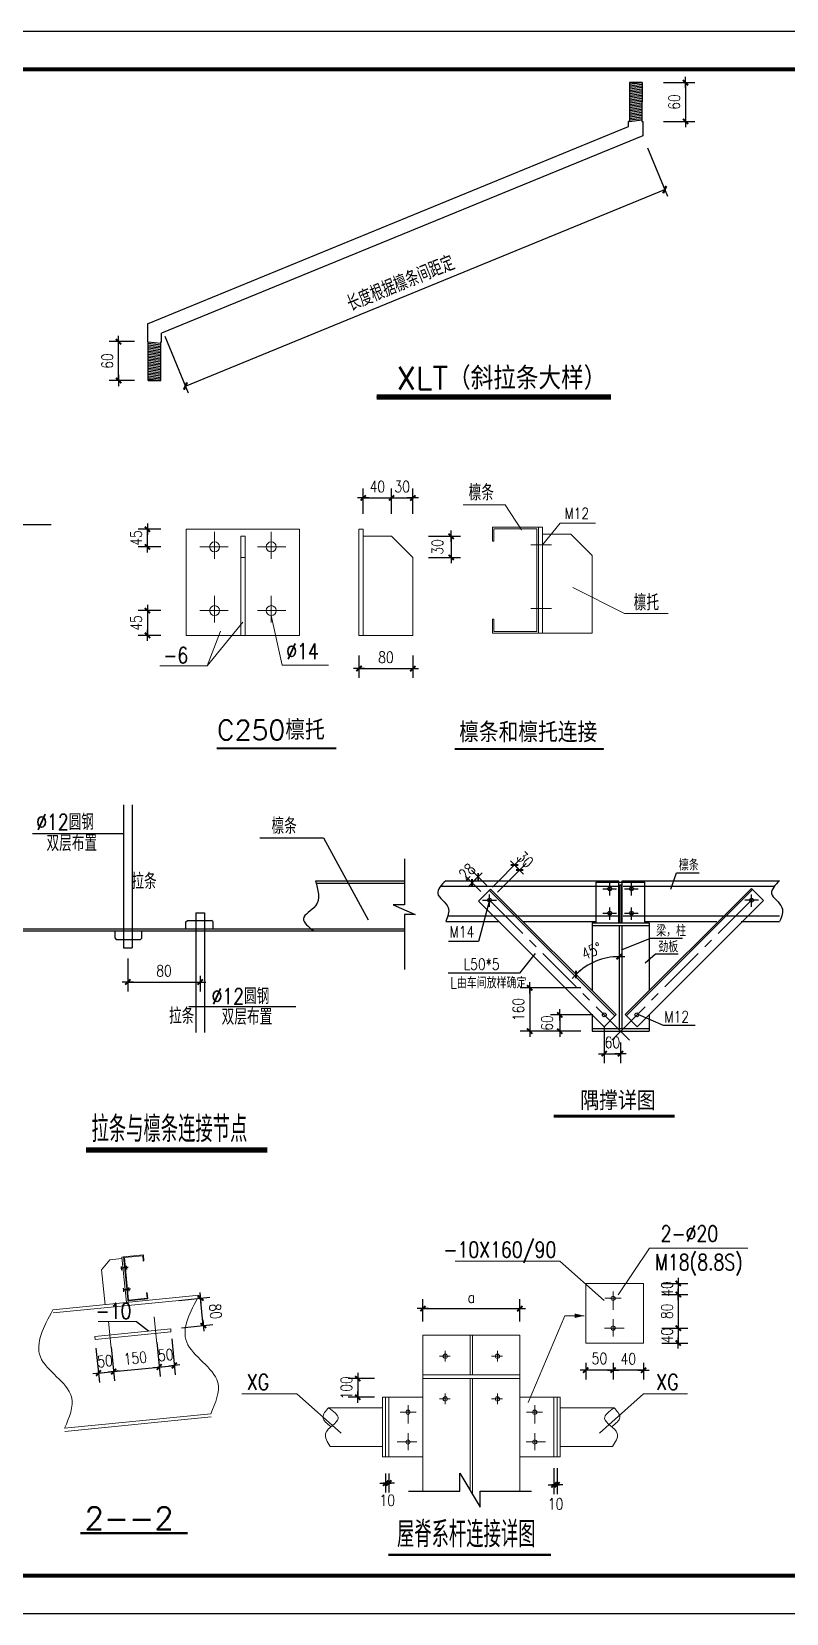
# Model space of a CAD drawing. Extents: x 32177600 to 32582346, y -189249 to 154687.
# Drawn here: x 32531011 to 32551044, y -30425 to 11575 of the extents above; entities that cross this region are included whole.
import ezdxf

# ---------------------------------------------------------------- set-up
doc = ezdxf.new("R2010")
doc.units = 0
doc.header["$LTSCALE"] = 1000
doc.header["$MEASUREMENT"] = 0
doc.linetypes.add('ACAD_ISO02W100', pattern=[15, 12, -3])
doc.linetypes.add('CENTER', pattern=[2, 1.25, -0.25, 0.25, -0.25])
doc.layers.get('0').update_dxf_attribs({"linetype": 'CONTINUOUS'})
doc.layers.get('DEFPOINTS').update_dxf_attribs({"linetype": 'CONTINUOUS'})
for name, color, linetype in [('DIANH', 6, 'CENTER'), ('GREEN', 3, 'CONTINUOUS'), ('PUB_DIM', 3, 'CONTINUOUS'), ('PUB_TITLE', 4, 'CONTINUOUS'), ('RED', 1, 'CONTINUOUS'), ('TEXT', 7, 'CONTINUOUS'), ('XUX', 3, 'ACAD_ISO02W100'), ('YELLOW', 2, 'CONTINUOUS'), ('标注', 4, 'CONTINUOUS'), ('门窗', 4, 'CONTINUOUS')]:
    doc.layers.add(name, color=color, linetype=linetype)
doc.styles.add('DIM_FONT', font='SIMPLEX.shx', dxfattribs={"width": 0.8})
doc.styles.add('TSSD_NORM', font='txt.shx', dxfattribs={"width": 0.7, "bigfont": 'tssdchn.shx'})
doc.styles.add('中西', font='romans.shx', dxfattribs={"width": 0.8, "height": 350, "bigfont": 'hztxt.shx'})
doc.dimstyles.new('DIMN', dxfattribs={"dimtxt": 300, "dimasz": 1, "dimexe": 250, "dimexo": 300, "dimgap": 150, "dimtad": 1, "dimdec": 0, "dimzin": 0, "dimdsep": 46, "dimtxsty": 'DIM_FONT', "dimblk": '_DIMX', "dimcen": 0.09, "dimclrt": 7, "dimadec": 0, "dimazin": 0, "dimtfac": 1, "dimtdec": 0, "dimtix": 1, "dimtmove": 2, "dimatfit": 3, "dimldrblk": '_DIMX', "dimfxl": 0, "dimtolj": 1, "dimtzin": 0, "dimarcsym": 0})

# ---------------------------------------------------------------- blocks, each defined once
blk = doc.blocks.new('_DIMX')
blk.add_line((-150, 0), (150, 0))
at = {"const_width": 50}
blk.add_lwpolyline([(-70, -70), (70, 70)], dxfattribs=at)
blk = doc.blocks.new('*D94')
at = {"layer": 'DEFPOINTS', "color": 0}
for p in [(32546446, -23468), (32547253, -23468), (32546446, -23967)]:
    blk.add_point(p, dxfattribs=at)
at = {"layer": 'PUB_DIM', "color": 0, "lineweight": -2}
for p, q in [((32546446, -23768), (32546446, -24217)), ((32547253, -23768), (32547253, -24217)), ((32547252, -23967), (32546447, -23967))]:
    blk.add_line(p, q, dxfattribs=at)
at = {"layer": 'PUB_DIM', "color": 0, "lineweight": -2, "rotation": 180}
blk.add_blockref('_DIMX', (32546446, -23967), dxfattribs=at)
at = {"layer": 'PUB_DIM', "color": 0, "lineweight": -2}
blk.add_blockref('_DIMX', (32547253, -23967), dxfattribs=at)
at = {"layer": 'PUB_DIM', "color": 7, "insert": (32546850, -23667), "char_height": 300, "attachment_point": 5, "style": 'DIM_FONT'}
blk.add_mtext('\\A1;40', dxfattribs=at)
blk = doc.blocks.new('*D95')
at = {"layer": 'DEFPOINTS', "color": 0}
for p in [(32545719, -23468), (32546446, -23468), (32545719, -23967)]:
    blk.add_point(p, dxfattribs=at)
at = {"layer": 'PUB_DIM', "color": 0, "lineweight": -2}
for p, q in [((32545719, -23768), (32545719, -24217)), ((32546446, -23768), (32546446, -24217)), ((32546445, -23967), (32545720, -23967))]:
    blk.add_line(p, q, dxfattribs=at)
at = {"layer": 'PUB_DIM', "color": 0, "lineweight": -2, "rotation": 180}
blk.add_blockref('_DIMX', (32545719, -23967), dxfattribs=at)
at = {"layer": 'PUB_DIM', "color": 0, "lineweight": -2}
blk.add_blockref('_DIMX', (32546446, -23967), dxfattribs=at)
at = {"layer": 'PUB_DIM', "color": 7, "insert": (32546083, -23656), "char_height": 300, "attachment_point": 5, "style": 'DIM_FONT'}
blk.add_mtext('\\A1;50', dxfattribs=at)
blk = doc.blocks.new('*D97')
at = {"layer": 'DEFPOINTS', "color": 0}
for p in [(32533091, -23047), (32534300, -22926), (32534396, -23883)]:
    blk.add_point(p, dxfattribs=at)
at = {"layer": 'PUB_DIM', "color": 0, "lineweight": -2}
for p, q in [((32533121, -23346), (32533212, -24252)), ((32534330, -23225), (32534421, -24132)), ((32533188, -24003), (32534395, -23883))]:
    blk.add_line(p, q, dxfattribs=at)
for p, rotation in [((32533187, -24004), 185.6999998921754), ((32534396, -23883), 5.699999892175432)]:
    blk.add_blockref('_DIMX', p, dxfattribs=dict(at, rotation=rotation))
at = {"layer": 'PUB_DIM', "color": 7, "insert": (32533762, -23645), "char_height": 300, "attachment_point": 5, "rotation": 5.7, "style": 'DIM_FONT'}
blk.add_mtext('\\A1;150', dxfattribs=at)
blk = doc.blocks.new('*D98')
at = {"layer": 'DEFPOINTS', "color": 0}
for p in [(32532688, -23087), (32533091, -23047), (32533187, -24004)]:
    blk.add_point(p, dxfattribs=at)
at = {"layer": 'PUB_DIM', "color": 0, "lineweight": -2}
for p, q in [((32532718, -23386), (32532809, -24293)), ((32533121, -23346), (32533212, -24252)), ((32532783, -24044), (32532782, -24044)), ((32532784, -24044), (32533187, -24004)), ((32533188, -24003), (32533189, -24003))]:
    blk.add_line(p, q, dxfattribs=at)
for p, rotation in [((32532784, -24044), 5.699999999944056), ((32533187, -24004), 185.6999999999441)]:
    blk.add_blockref('_DIMX', p, dxfattribs=dict(at, rotation=rotation))
at = {"layer": 'PUB_DIM', "color": 7, "insert": (32532956, -23725), "char_height": 300, "attachment_point": 5, "rotation": 5.7, "style": 'DIM_FONT'}
blk.add_mtext('\\A1;50', dxfattribs=at)
blk = doc.blocks.new('*D99')
at = {"layer": 'DEFPOINTS', "color": 0}
for p in [(32534698, -22832), (32534373, -23651), (32534799, -23843)]:
    blk.add_point(p, dxfattribs=at)
at = {"layer": 'PUB_DIM', "color": 0, "lineweight": -2}
for p, q in [((32534728, -23131), (32534824, -24091)), ((32534395, -23883), (32534394, -23883)), ((32534396, -23883), (32534799, -23843)), ((32534800, -23843), (32534801, -23842)), ((32534402, -23950), (32534421, -24132))]:
    blk.add_line(p, q, dxfattribs=at)
for p, rotation in [((32534396, -23883), 5.699999892175462), ((32534799, -23843), 185.6999998921754)]:
    blk.add_blockref('_DIMX', p, dxfattribs=dict(at, rotation=rotation))
at = {"layer": 'PUB_DIM', "color": 7, "insert": (32534567, -23564), "char_height": 300, "attachment_point": 5, "rotation": 5.7, "style": 'DIM_FONT'}
blk.add_mtext('\\A1;50', dxfattribs=at)
blk = doc.blocks.new('*D100')
at = {"layer": 'DEFPOINTS', "color": 0}
for p in [(32534616, -22145), (32535496, -22057), (32534689, -22870)]:
    blk.add_point(p, dxfattribs=at)
at = {"layer": 'PUB_DIM', "color": 0, "lineweight": -2}
for p, q in [((32534915, -22115), (32535744, -22032)), ((32535568, -22782), (32535496, -22058)), ((32534987, -22841), (32535817, -22758))]:
    blk.add_line(p, q, dxfattribs=at)
for p, rotation in [((32535496, -22057), 95.69999999982853), ((32535568, -22783), 275.6999999998285)]:
    blk.add_blockref('_DIMX', p, dxfattribs=dict(at, rotation=rotation))
at = {"layer": 'PUB_DIM', "color": 7, "insert": (32535892, -22406), "char_height": 300, "attachment_point": 5, "rotation": 275.7, "style": 'DIM_FONT'}
blk.add_mtext('\\A1;80', dxfattribs=at)
blk = doc.blocks.new('*D101')
at = {"layer": 'DEFPOINTS', "color": 0}
for p in [(32540407, -26412), (32540493, -26412), (32540493, -26966)]:
    blk.add_point(p, dxfattribs=at)
at = {"layer": 'PUB_DIM', "color": 0, "lineweight": -2}
for p, q in [((32540407, -26712), (32540407, -27216)), ((32540493, -26712), (32540493, -27216)), ((32540406, -26966), (32540405, -26966)), ((32540407, -26966), (32540493, -26966)), ((32540494, -26966), (32540495, -26966))]:
    blk.add_line(p, q, dxfattribs=at)
blk.add_blockref('_DIMX', (32540407, -26966), dxfattribs=at)
at = {"layer": 'PUB_DIM', "color": 0, "lineweight": -2, "rotation": 180}
blk.add_blockref('_DIMX', (32540493, -26966), dxfattribs=at)
at = {"layer": 'PUB_DIM', "color": 7, "insert": (32540450, -27423), "char_height": 300, "attachment_point": 5, "style": 'DIM_FONT'}
blk.add_mtext('\\A1;10', dxfattribs=at)
blk = doc.blocks.new('*D76')
at = {"layer": 'DEFPOINTS', "color": 0}
for p in [(32540409, -24192), (32539666, -24687), (32540409, -24687)]:
    blk.add_point(p, dxfattribs=at)
at = {"layer": 'PUB_DIM', "color": 0, "lineweight": -2}
for p, q in [((32540109, -24192), (32539416, -24192)), ((32539666, -24191), (32539666, -24190)), ((32539666, -24192), (32539666, -24687)), ((32540109, -24687), (32539416, -24687)), ((32539666, -24688), (32539666, -24689))]:
    blk.add_line(p, q, dxfattribs=at)
for p, rotation in [((32539666, -24192), 270), ((32539666, -24687), 90)]:
    blk.add_blockref('_DIMX', p, dxfattribs=dict(at, rotation=rotation))
at = {"layer": 'PUB_DIM', "color": 7, "insert": (32539366, -24439), "char_height": 300, "attachment_point": 5, "rotation": 90, "style": 'DIM_FONT'}
blk.add_mtext('\\A1;100', dxfattribs=at)
blk = doc.blocks.new('*D77')
at = {"layer": 'DEFPOINTS', "color": 0}
for p in [(32544874, -26270), (32544959, -26270), (32544874, -27012)]:
    blk.add_point(p, dxfattribs=at)
at = {"layer": 'PUB_DIM', "color": 0, "lineweight": -2}
for p, q in [((32544874, -26570), (32544874, -27262)), ((32544959, -26570), (32544959, -27262)), ((32544873, -27012), (32544872, -27012)), ((32544959, -27012), (32544874, -27012)), ((32544960, -27012), (32544961, -27012))]:
    blk.add_line(p, q, dxfattribs=at)
blk.add_blockref('_DIMX', (32544874, -27012), dxfattribs=at)
at = {"layer": 'PUB_DIM', "color": 0, "lineweight": -2, "rotation": 180}
blk.add_blockref('_DIMX', (32544959, -27012), dxfattribs=at)
at = {"layer": 'PUB_DIM', "color": 7, "insert": (32544917, -27520), "char_height": 300, "attachment_point": 5, "style": 'DIM_FONT'}
blk.add_mtext('\\A1;10', dxfattribs=at)
blk = doc.blocks.new('*D78')
at = {"layer": 'DEFPOINTS', "color": 0}
for p in [(32547434, -21663), (32547434, -21960), (32548176, -21960)]:
    blk.add_point(p, dxfattribs=at)
at = {"layer": 'PUB_DIM', "color": 0, "lineweight": -2}
for p, q in [((32547734, -21663), (32548426, -21663)), ((32548176, -21662), (32548176, -21661)), ((32548176, -21663), (32548176, -21960)), ((32547734, -21960), (32548426, -21960)), ((32548176, -21961), (32548176, -21962))]:
    blk.add_line(p, q, dxfattribs=at)
for p, rotation in [((32548176, -21663), 270), ((32548176, -21960), 90)]:
    blk.add_blockref('_DIMX', p, dxfattribs=dict(at, rotation=rotation))
at = {"layer": 'PUB_DIM', "color": 7, "insert": (32547876, -21811), "char_height": 300, "attachment_point": 5, "rotation": 90, "style": 'DIM_FONT'}
blk.add_mtext('\\A1;40', dxfattribs=at)
blk = doc.blocks.new('*D79')
at = {"layer": 'DEFPOINTS', "color": 0}
for p in [(32547434, -22850), (32547434, -23246), (32548176, -23246)]:
    blk.add_point(p, dxfattribs=at)
at = {"layer": 'PUB_DIM', "color": 0, "lineweight": -2}
for p, q in [((32547734, -22850), (32548426, -22850)), ((32548176, -22849), (32548176, -22848)), ((32548176, -22850), (32548176, -23246)), ((32547734, -23246), (32548426, -23246)), ((32548176, -23247), (32548176, -23248))]:
    blk.add_line(p, q, dxfattribs=at)
for p, rotation in [((32548176, -22850), 270), ((32548176, -23246), 90)]:
    blk.add_blockref('_DIMX', p, dxfattribs=dict(at, rotation=rotation))
at = {"layer": 'PUB_DIM', "color": 7, "insert": (32547876, -23048), "char_height": 300, "attachment_point": 5, "rotation": 90, "style": 'DIM_FONT'}
blk.add_mtext('\\A1;40', dxfattribs=at)
blk = doc.blocks.new('*D80')
at = {"layer": 'DEFPOINTS', "color": 0}
for p in [(32547434, -21960), (32547434, -22850), (32548176, -22850)]:
    blk.add_point(p, dxfattribs=at)
at = {"layer": 'PUB_DIM', "color": 0, "lineweight": -2}
for p, q in [((32547734, -21960), (32548426, -21960)), ((32548176, -21961), (32548176, -22849)), ((32547734, -22850), (32548426, -22850))]:
    blk.add_line(p, q, dxfattribs=at)
for p, rotation in [((32548176, -21960), 90), ((32548176, -22850), 270)]:
    blk.add_blockref('_DIMX', p, dxfattribs=dict(at, rotation=rotation))
at = {"layer": 'PUB_DIM', "color": 7, "insert": (32547876, -22405), "char_height": 300, "attachment_point": 5, "rotation": 90, "style": 'DIM_FONT'}
blk.add_mtext('\\A1;80', dxfattribs=at)
blk = doc.blocks.new('*D68')
at = {"layer": 'DEFPOINTS', "color": 0}
for p in [(32547485, 10223), (32547485, 9189), (32548368, 9189)]:
    blk.add_point(p, dxfattribs=at)
at = {"layer": 'PUB_DIM', "color": 0, "lineweight": -2}
for p, q in [((32547785, 10223), (32548618, 10223)), ((32548368, 10222), (32548368, 9190)), ((32547785, 9189), (32548618, 9189))]:
    blk.add_line(p, q, dxfattribs=at)
for p, rotation in [((32548368, 10223), 90), ((32548368, 9189), 270)]:
    blk.add_blockref('_DIMX', p, dxfattribs=dict(at, rotation=rotation))
at = {"layer": 'PUB_DIM', "color": 7, "insert": (32548068, 9706), "char_height": 300, "attachment_point": 5, "rotation": 90, "style": 'DIM_FONT'}
blk.add_mtext('\\A1;60', dxfattribs=at)
blk = doc.blocks.new('*D69')
at = {"layer": 'DEFPOINTS', "color": 0}
for p in [(32534085, -1636), (32534736, -1636), (32534736, -2106)]:
    blk.add_point(p, dxfattribs=at)
at = {"layer": 'PUB_DIM', "color": 0, "lineweight": -2}
for p, q in [((32534436, -1636), (32533835, -1636)), ((32534085, -1635), (32534085, -1634)), ((32534085, -2106), (32534085, -1636)), ((32534436, -2106), (32533835, -2106)), ((32534085, -2107), (32534085, -2108))]:
    blk.add_line(p, q, dxfattribs=at)
for p, rotation in [((32534085, -1636), 270), ((32534085, -2106), 90)]:
    blk.add_blockref('_DIMX', p, dxfattribs=dict(at, rotation=rotation))
at = {"layer": 'PUB_DIM', "color": 7, "insert": (32533785, -1871), "char_height": 300, "attachment_point": 5, "rotation": 90, "style": 'DIM_FONT'}
blk.add_mtext('\\A1;45', dxfattribs=at)
blk = doc.blocks.new('_ArchTick')
at = {"color": 0, "linetype": 'ByBlock', "const_width": 0.4}
blk.add_lwpolyline([(-0.5, -0.5), (0.5, 0.5)], dxfattribs=at)
blk = doc.blocks.new('*D70')
at = {"layer": 'DEFPOINTS', "color": 0}
for p in [(32533319, 3344), (32534042, 3344), (32534042, 2310)]:
    blk.add_point(p, dxfattribs=at)
at = {"layer": 'PUB_DIM', "color": 0, "lineweight": -2}
for p, q in [((32533742, 3344), (32533069, 3344)), ((32533319, 2311), (32533319, 3343)), ((32533742, 2310), (32533069, 2310))]:
    blk.add_line(p, q, dxfattribs=at)
for p, rotation in [((32533319, 3344), 90), ((32533319, 2310), 270)]:
    blk.add_blockref('_DIMX', p, dxfattribs=dict(at, rotation=rotation))
at = {"layer": 'PUB_DIM', "color": 7, "insert": (32533019, 2827), "char_height": 300, "attachment_point": 5, "rotation": 90, "style": 'DIM_FONT'}
blk.add_mtext('\\A1;60', dxfattribs=at)
blk = doc.blocks.new('*D71')
at = {"layer": 'DEFPOINTS', "color": 0}
for p in [(32534736, -3797), (32534085, -4455), (32534736, -4455)]:
    blk.add_point(p, dxfattribs=at)
at = {"layer": 'PUB_DIM', "color": 0, "lineweight": -2}
for p, q in [((32534436, -3797), (32533835, -3797)), ((32534085, -3796), (32534085, -3795)), ((32534085, -3797), (32534085, -4455)), ((32534436, -4455), (32533835, -4455)), ((32534085, -4456), (32534085, -4457))]:
    blk.add_line(p, q, dxfattribs=at)
for p, rotation in [((32534085, -3797), 270), ((32534085, -4455), 90)]:
    blk.add_blockref('_DIMX', p, dxfattribs=dict(at, rotation=rotation))
at = {"layer": 'PUB_DIM', "color": 7, "insert": (32533785, -4126), "char_height": 300, "attachment_point": 5, "rotation": 90, "style": 'DIM_FONT'}
blk.add_mtext('\\A1;45', dxfattribs=at)
blk = doc.blocks.new('*D73')
at = {"layer": 'DEFPOINTS', "color": 0}
for p in [(32541128, -806), (32540564, -1527), (32541128, -1527)]:
    blk.add_point(p, dxfattribs=at)
at = {"layer": 'PUB_DIM', "color": 0, "lineweight": -2}
for p, q in [((32540563, -806), (32540562, -806)), ((32540564, -1227), (32540564, -556)), ((32540564, -806), (32541128, -806)), ((32541128, -1227), (32541128, -556)), ((32541129, -806), (32541130, -806))]:
    blk.add_line(p, q, dxfattribs=at)
blk.add_blockref('_DIMX', (32540564, -806), dxfattribs=at)
at = {"layer": 'PUB_DIM', "color": 0, "lineweight": -2, "rotation": 180}
blk.add_blockref('_DIMX', (32541128, -806), dxfattribs=at)
at = {"layer": 'PUB_DIM', "color": 7, "insert": (32540846, -506), "char_height": 300, "attachment_point": 5, "style": 'DIM_FONT'}
blk.add_mtext('\\A1;30', dxfattribs=at)
blk = doc.blocks.new('*D74')
at = {"layer": 'DEFPOINTS', "color": 0}
for p in [(32541245, -1824), (32541245, -2388), (32542148, -2388)]:
    blk.add_point(p, dxfattribs=at)
at = {"layer": 'PUB_DIM', "color": 0, "lineweight": -2}
for p, q in [((32541545, -1824), (32542398, -1824)), ((32542148, -1825), (32542148, -2387)), ((32541545, -2388), (32542398, -2388))]:
    blk.add_line(p, q, dxfattribs=at)
for p, rotation in [((32542148, -1824), 90), ((32542148, -2388), 270)]:
    blk.add_blockref('_DIMX', p, dxfattribs=dict(at, rotation=rotation))
at = {"layer": 'PUB_DIM', "color": 7, "insert": (32541781, -2106), "char_height": 300, "attachment_point": 5, "rotation": 90, "style": 'DIM_FONT'}
blk.add_mtext('\\A1;30', dxfattribs=at)
blk = doc.blocks.new('*D29')
at = {"layer": 'DEFPOINTS', "color": 0}
for p in [(32543829, -10552), (32543030, -11351), (32543165, -11486)]:
    blk.add_point(p, dxfattribs=at)
at = {"layer": 'PUB_DIM', "color": 0, "lineweight": -2}
for p, q in [((32543242, -11139), (32544006, -10375)), ((32543377, -11274), (32544140, -10510)), ((32543828, -10552), (32543827, -10551)), ((32543964, -10687), (32543829, -10552)), ((32543964, -10688), (32543965, -10688))]:
    blk.add_line(p, q, dxfattribs=at)
for p, rotation in [((32543829, -10552), 314.9999999994558), ((32543964, -10687), 134.9999999994558)]:
    blk.add_blockref('_DIMX', p, dxfattribs=dict(at, rotation=rotation))
at = {"layer": 'PUB_DIM', "color": 7, "insert": (32544108, -10407), "char_height": 300, "attachment_point": 5, "rotation": 315, "style": 'DIM_FONT'}
blk.add_mtext('\\A1;30', dxfattribs=at)
blk = doc.blocks.new('*D30')
at = {"layer": 'DEFPOINTS', "color": 0}
for p in [(32542862, -10863), (32543307, -11308), (32543146, -11468)]:
    blk.add_point(p, dxfattribs=at)
at = {"layer": 'PUB_DIM', "color": 0, "lineweight": -2}
for p, q in [((32542934, -11256), (32542525, -10847)), ((32543094, -11096), (32542685, -10686)), ((32542701, -11024), (32542862, -10863)), ((32542862, -10862), (32542863, -10862)), ((32542701, -11024), (32542700, -11025))]:
    blk.add_line(p, q, dxfattribs=at)
for p, rotation in [((32542701, -11024), 45.00000000079025), ((32542862, -10863), 225.0000000007903)]:
    blk.add_blockref('_DIMX', p, dxfattribs=dict(at, rotation=rotation))
at = {"layer": 'PUB_DIM', "color": 7, "insert": (32542569, -10731), "char_height": 300, "attachment_point": 5, "rotation": 45, "style": 'DIM_FONT'}
blk.add_mtext('\\A1;28', dxfattribs=at)
blk = doc.blocks.new('*D31')
at = {"layer": 'DEFPOINTS', "color": 0}
for p in [(32546211, -14533), (32546643, -14966), (32546643, -15563)]:
    blk.add_point(p, dxfattribs=at)
at = {"layer": 'PUB_DIM', "color": 0, "lineweight": -2}
for p, q in [((32546211, -14833), (32546211, -15813)), ((32546643, -15266), (32546643, -15813)), ((32546210, -15563), (32546209, -15563)), ((32546211, -15563), (32546643, -15563)), ((32546644, -15563), (32546645, -15563))]:
    blk.add_line(p, q, dxfattribs=at)
blk.add_blockref('_DIMX', (32546211, -15563), dxfattribs=at)
at = {"layer": 'PUB_DIM', "color": 0, "lineweight": -2, "rotation": 180}
blk.add_blockref('_DIMX', (32546643, -15563), dxfattribs=at)
at = {"layer": 'PUB_DIM', "color": 7, "insert": (32546427, -15263), "char_height": 300, "attachment_point": 5, "style": 'DIM_FONT'}
blk.add_mtext('\\A1;60', dxfattribs=at)
blk = doc.blocks.new('*D32')
at = {"layer": 'DEFPOINTS', "color": 0}
for p in [(32543555, -11556), (32546607, -12158), (32546187, -13042), (32546524, -14526), (32546607, -14894)]:
    blk.add_point(p, dxfattribs=at)
at = {"layer": 'PUB_DIM', "color": 0, "lineweight": -2}
blk.add_arc((32546607, -14609), 1622, 90.0353, 134.9647, dxfattribs=at)
for p, rotation in [((32546607, -12987), 0.01766053534534893), ((32545460, -13462), 224.9823394646596)]:
    blk.add_blockref('_DIMX', p, dxfattribs=dict(at, rotation=rotation))
at = {"layer": 'PUB_DIM', "color": 7, "insert": (32545872, -12833), "char_height": 300, "attachment_point": 5, "rotation": 22.5, "style": 'DIM_FONT'}
blk.add_mtext('\\A1;45°', dxfattribs=at)
blk = doc.blocks.new('*D33')
at = {"layer": 'DEFPOINTS', "color": 0}
for p in [(32545887, -13814), (32544232, -14966), (32545887, -14966)]:
    blk.add_point(p, dxfattribs=at)
at = {"layer": 'PUB_DIM', "color": 0, "lineweight": -2}
for p, q in [((32545587, -13814), (32543982, -13814)), ((32544232, -13815), (32544232, -14965)), ((32545587, -14966), (32543982, -14966))]:
    blk.add_line(p, q, dxfattribs=at)
for p, rotation in [((32544232, -13814), 90), ((32544232, -14966), 270)]:
    blk.add_blockref('_DIMX', p, dxfattribs=dict(at, rotation=rotation))
at = {"layer": 'PUB_DIM', "color": 7, "insert": (32543932, -14390), "char_height": 300, "attachment_point": 5, "rotation": 90, "style": 'DIM_FONT'}
blk.add_mtext('\\A1;160', dxfattribs=at)
blk = doc.blocks.new('*D34')
at = {"layer": 'DEFPOINTS', "color": 0}
for p in [(32546211, -14533), (32545030, -14966), (32545887, -14966)]:
    blk.add_point(p, dxfattribs=at)
at = {"layer": 'PUB_DIM', "color": 0, "lineweight": -2}
for p, q in [((32545911, -14533), (32544780, -14533)), ((32545030, -14534), (32545030, -14965)), ((32545587, -14966), (32544780, -14966))]:
    blk.add_line(p, q, dxfattribs=at)
for p, rotation in [((32545030, -14533), 90), ((32545030, -14966), 270)]:
    blk.add_blockref('_DIMX', p, dxfattribs=dict(at, rotation=rotation))
at = {"layer": 'PUB_DIM', "color": 7, "insert": (32544691, -14749), "char_height": 300, "attachment_point": 5, "rotation": 90, "style": 'DIM_FONT'}
blk.add_mtext('\\A1;60', dxfattribs=at)

msp = doc.modelspace()

# ---------------------------------------------------------------- linework, layer by layer
at = {"layer": 'DIANH', "lineweight": 15}
for p, q in [((32535866.3, -2427), (32535866.3, -1711)), ((32537369.7, -2427), (32537369.7, -1711)), ((32544259.8, -2049.5), (32544807.3, -2049.5)), ((32536228.7, -2105.9), (32535477, -2105.9)), ((32537007.3, -2105.9), (32537759, -2105.9)), ((32535866.3, -4118.3), (32535866.3, -3402.3)), ((32537369.7, -4118.3), (32537369.7, -3402.3)), ((32544259.8, -3740.8), (32544807.3, -3740.8)), ((32535477, -3797.3), (32536228.7, -3797.3)), ((32537759, -3797.3), (32537007.3, -3797.3)), ((32533053.4, -22667.2), (32533125.8, -23392.6)), ((32534262.4, -22546.5), (32534334.8, -23271.9))]:
    msp.add_line(p, q, dxfattribs=at)
at = {"layer": 'DIANH'}
for p, q in [((32546878.9, -15201.2), (32543015, -11337.2)), ((32543164.5, -11665.6), (32543164.5, -11336.7)), ((32546173.1, -11185.6), (32546536.9, -11185.6)), ((32546355.3, -11364.7), (32546355.3, -11035.8)), ((32546407.7, -15201.2), (32550271.7, -11337.2)), ((32546749.1, -11185.6), (32547112.9, -11185.6)), ((32546931.3, -11364.7), (32546931.3, -11035.8)), ((32550122.4, -11665.6), (32550122.4, -11336.7)), ((32542982.3, -11486.5), (32543346.1, -11486.5)), ((32546355.3, -12012.7), (32546355.3, -11683.8)), ((32546931.3, -12012.7), (32546931.3, -11683.8)), ((32550304.6, -11486.5), (32549940.8, -11486.5)), ((32546173.1, -11833.6), (32546536.9, -11833.6)), ((32546749.1, -11833.6), (32547112.9, -11833.6))]:
    msp.add_line(p, q, dxfattribs=at)
at = {"layer": 'GREEN', "lineweight": 15}
for p, q in [((32542468, -985.7), (32543581.9, -985.7)), ((32543581.9, -985.7), (32544014.7, -1650.2)), ((32545036.4, -1477.9), (32544573.7, -2049.5)), ((32545036.4, -1477.9), (32545973.7, -1477.9)), ((32546749.4, -3875.3), (32545375.1, -3189)), ((32535674.2, -5264.8), (32536620.5, -4109.5)), ((32537660.3, -5249.8), (32537369.7, -3928.8)), ((32546749.4, -3875.3), (32547902.2, -3875.3)), ((32536026.9, -4344.2), (32535674.2, -5264.8)), ((32534413.5, -5264.8), (32535674.2, -5264.8)), ((32537660.3, -5249.8), (32538892.3, -5249.8)), ((32546580, -21967.6), (32547409.3, -20727.3)), ((32547409.3, -20727.3), (32550020.2, -20727.3)), ((32542250.8, -21073.5), (32545033.5, -21073.5)), ((32545033.5, -21073.5), (32546204.4, -22121.1)), ((32547253, -21662.8), (32545718.6, -21662.8)), ((32545718.6, -21662.8), (32545718.6, -23246.2)), ((32547253, -21662.8), (32547253, -23246.2)), ((32546228.7, -22058.6), (32546655.8, -22058.6)), ((32546446.5, -21876), (32546446.5, -22360.6)), ((32533796.3, -22671), (32532774.1, -22671)), ((32544193.8, -24829.1), (32545166.1, -22522.3)), ((32545166.1, -22522.3), (32545678.9, -22522.3)), ((32546446.5, -22613.7), (32546446.5, -23069.4)), ((32546214.2, -22850.4), (32546735.4, -22850.4)), ((32541990.5, -23456.1), (32541990.5, -23736.2)), ((32543376, -23456.1), (32543376, -23736.2)), ((32547253, -23246.2), (32545718.6, -23246.2)), ((32541835.5, -23595.7), (32542122.9, -23595.7)), ((32543221, -23595.7), (32543508.4, -23595.7)), ((32542653.5, -24093), (32541396.7, -24093)), ((32541396.7, -24191.9), (32542768.3, -24191.9)), ((32542653.5, -24093), (32542712.9, -24093)), ((32542653.5, -27167.2), (32542653.5, -24191.9)), ((32543969.8, -24093), (32542712.9, -24093)), ((32542712.9, -24191.9), (32542712.9, -27266.1)), ((32542712.9, -24191.9), (32543969.8, -24191.9)), ((32543969.8, -24191.9), (32543969.8, -24093)), ((32536591.6, -24591.4), (32538052.9, -24591.4)), ((32538052.9, -24591.4), (32539223.9, -25639.1)), ((32541396.7, -24686.8), (32540327.8, -24686.8)), ((32540407, -24686.8), (32540327.8, -24686.8)), ((32540327.8, -26270.2), (32540327.8, -24686.8)), ((32540407, -24686.8), (32541399, -24686.8)), ((32540407, -26270.2), (32540407, -24686.8)), ((32541835.5, -24729.7), (32542122.9, -24729.7)), ((32541990.5, -24590), (32541990.5, -24870.1)), ((32543221, -24729.7), (32543508.4, -24729.7)), ((32543376, -24590), (32543376, -24870.1)), ((32544959.5, -24686.8), (32543967.4, -24686.8)), ((32543969.8, -24686.8), (32545038.7, -24686.8)), ((32544959.5, -24686.8), (32545038.7, -24686.8)), ((32544959.5, -26270.2), (32544959.5, -24686.8)), ((32545038.7, -26270.2), (32545038.7, -24686.8)), ((32547254.1, -24591.4), (32546083.2, -25639.1)), ((32548421.8, -24591.4), (32547254.1, -24591.4)), ((32540327.8, -24963.9), (32538894.7, -24963.9)), ((32541218.6, -25082.6), (32540791.5, -25082.6)), ((32541000.8, -24900), (32541000.8, -25384.6)), ((32544147.9, -25082.6), (32544575, -25082.6)), ((32544365.7, -24900), (32544365.7, -25384.6)), ((32545038.7, -24963.9), (32546471.7, -24963.9)), ((32540327.8, -25993.1), (32538938.2, -25993.1)), ((32541233.1, -25874.4), (32540711.8, -25874.4)), ((32541000.8, -25637.7), (32541000.8, -26093.4)), ((32544133.4, -25874.4), (32544654.6, -25874.4)), ((32544365.7, -25637.7), (32544365.7, -26093.4)), ((32545038.7, -25993.1), (32546428.3, -25993.1)), ((32541396.7, -26270.2), (32540327.8, -26270.2)), ((32540407, -26270.2), (32540327.8, -26270.2)), ((32540514.7, -26270.2), (32541396.7, -26270.2)), ((32544851.8, -26270.2), (32543969.8, -26270.2)), ((32543969.8, -26270.2), (32545038.7, -26270.2)), ((32544959.5, -26270.2), (32545038.7, -26270.2))]:
    msp.add_line(p, q, dxfattribs=at)
at = {"layer": 'GREEN'}
for p, q in [((32533450.1, -8956.8), (32533450.1, -12748.4)), ((32533680.5, -8956.8), (32533680.5, -12748.4)), ((32531036.7, -9712.5), (32533450.1, -9712.5)), ((32537068.5, -9830.9), (32538761.6, -9830.9)), ((32538761.6, -9830.9), (32539941.3, -12006.9)), ((32540911.7, -10386.9), (32540911.7, -11607.5)), ((32547978.6, -11193.2), (32548131.3, -10758.5)), ((32548131.3, -10758.5), (32548730.2, -10758.5)), ((32538542.2, -10974.4), (32540911.7, -10974.4)), ((32538559.1, -11032), (32540911.7, -11032)), ((32540603.3, -11607.5), (32541193.4, -11866.1)), ((32540911.7, -11607.5), (32540603.3, -11607.5)), ((32543164.2, -11486.5), (32542870.2, -12586.7)), ((32535108, -12062), (32535146.8, -12023.2)), ((32535108, -12246.7), (32535108, -12062)), ((32535146.8, -12023.2), (32535788.6, -12023.2)), ((32535370.1, -11826.1), (32535370.1, -15003.3)), ((32535370.1, -11826.1), (32535600.5, -11826.1)), ((32535600.5, -11826.1), (32535600.5, -15003.3)), ((32535823, -12057.7), (32535788.6, -12023.2)), ((32535823, -12057.7), (32535823, -12246.7)), ((32540911.7, -11866.1), (32540911.7, -13324.6)), ((32541193.4, -11866.1), (32540911.7, -11866.1)), ((32528043.7, -12246.7), (32540911.7, -12246.7)), ((32528043.7, -12304.3), (32540911.7, -12304.3)), ((32533217, -12304.3), (32533217, -12489.1)), ((32533217, -12489.1), (32533255.7, -12527.8)), ((32533255.7, -12527.8), (32533897.5, -12527.8)), ((32533932, -12493.4), (32533897.5, -12527.8)), ((32533932, -12493.4), (32533932, -12304.3)), ((32542870.2, -12586.7), (32542071.5, -12586.7)), ((32546667.3, -12801.8), (32547434.7, -12498)), ((32547434.7, -12498), (32548285.1, -12498)), ((32533450.1, -12748.4), (32533680.5, -12748.4)), ((32544380.5, -12905.7), (32543961.7, -13429.7)), ((32547300.4, -13154.7), (32547571.1, -12914.8)), ((32547571.1, -12914.8), (32548168.1, -12914.8)), ((32543961.7, -13429.7), (32542068.6, -13429.7)), ((32535186.7, -14306.5), (32538024.9, -14306.5)), ((32547780.6, -14815.7), (32547125.9, -14533.4)), ((32548626.2, -14815.7), (32547780.6, -14815.7)), ((32542374.7, -27178.1), (32542374.7, -26702.9)), ((32542374.7, -26702.9), (32542915.9, -27604.1)), ((32541013.5, -27178.1), (32542374.7, -27178.1)), ((32542915.9, -27178.1), (32544277.1, -27178.1)), ((32542915.9, -27604.1), (32542915.9, -27178.1))]:
    msp.add_line(p, q, dxfattribs=at)
at = {"layer": 'GREEN', "linetype": 'ACAD_ISO02W100', "lineweight": 15}
for p, q in [((32540492.5, -26270.2), (32540492.5, -24686.8)), ((32544873.9, -26270.2), (32544873.9, -24686.8))]:
    msp.add_line(p, q, dxfattribs=at)
at = {"layer": 'GREEN'}
msp.add_lwpolyline([(32545422.5, -22522.3, 120, 0, 0), (32545678.9, -22522.3, 0, 0, 0)], format="xyseb", dxfattribs=at)
at = {"layer": 'GREEN', "lineweight": 15}
for centre in [(32546446.5, -22058.6), (32546446.5, -22850.4), (32541990.5, -23595.7), (32543376, -23595.7), (32541990.5, -24729.7), (32543376, -24729.7), (32541000.8, -25082.6), (32544365.7, -25082.6), (32541000.8, -25874.4), (32544365.7, -25874.4)]:
    msp.add_circle(centre, 56.4, dxfattribs=at)
at = {"layer": 'GREEN'}
for points in [[(32542001.4, -10969.6), (32541789.5, -11310.4), (32542064.3, -11679.1), (32542001.4, -12049.6)], [(32550864.5, -10969.6), (32550652.6, -11310.4), (32550927.4, -11679.1), (32550864.5, -12049.6)]]:
    msp.add_spline(points, degree=3, dxfattribs=at)
at = {"layer": 'GREEN', "lineweight": 15}
for points in [[(32535455.8, -21979.7), (32535126, -23225.7), (32535950.8, -24291.7), (32535769.5, -25123.1)], [(32531572.4, -22367.3), (32531242.7, -23613.3), (32532067.5, -24679.3), (32531886.1, -25510.7)], [(32538894.7, -24963.9), (32538742.7, -25218.2), (32538960.1, -25467.7)], [(32538894.7, -24963.9), (32539148.1, -25247.2), (32538815.1, -25645), (32538938.2, -25993.1)], [(32546471.7, -24963.9), (32546218.3, -25247.2), (32546551.3, -25645), (32546428.3, -25993.1)], [(32546471.7, -24963.9), (32546623.7, -25218.2), (32546406.3, -25467.7)]]:
    msp.add_spline(points, degree=3, dxfattribs=at)
at = {"layer": 'PUB_TITLE'}
msp.add_lwpolyline([(32508046.3, -30424.7), (32582346.3, -30424.7), (32582346.3, 11575.3), (32508046.3, 11575.3)], close=True, dxfattribs=at)
at = {"layer": 'PUB_TITLE', "const_width": 100}
msp.add_lwpolyline([(32510546.3, -29424.7), (32581346.3, -29424.7), (32581346.3, 10575.3), (32510546.3, 10575.3)], close=True, dxfattribs=at)
at = {"layer": 'RED'}
for p, q in [((32546876.4, 10223.1), (32546875.9, 9189)), ((32546876.3, 10055.6), (32547212, 10096.7)), ((32547212.1, 10222.9), (32546876.4, 10223.1)), ((32546876.4, 10223.1), (32547212.1, 10222.9)), ((32546876.4, 10179.4), (32547212.1, 10220.5)), ((32546876.4, 10138.2), (32547212.1, 10179.3)), ((32546876.4, 10096.9), (32547212, 10138)), ((32547212.1, 10222.9), (32547211.5, 9188.9)), ((32546876.1, 9643), (32547211.8, 9684.1)), ((32546876.2, 9849.3), (32547211.9, 9890.4)), ((32546876.2, 9849.3), (32547211.9, 9890.4)), ((32546876.2, 9808), (32547211.9, 9849.1)), ((32546876.2, 9766.8), (32547211.9, 9807.9)), ((32546876.2, 9725.5), (32547211.8, 9766.6)), ((32546876.2, 9684.2), (32547211.8, 9725.3)), ((32546876.3, 10014.4), (32547212, 10055.5)), ((32546876.3, 9973.1), (32547212, 10014.2)), ((32546876.3, 9931.8), (32547211.9, 9972.9)), ((32546876.3, 9890.6), (32547211.9, 9931.7)), ((32546875.9, 9271.6), (32547211.6, 9312.7)), ((32546875.9, 9230.3), (32547211.6, 9271.4)), ((32546876, 9477.9), (32547211.7, 9519)), ((32546876, 9436.6), (32547211.7, 9477.7)), ((32546876, 9395.4), (32547211.7, 9436.5)), ((32546876, 9354.1), (32547211.6, 9395.2)), ((32546876, 9312.8), (32547211.6, 9353.9)), ((32546876.1, 9601.7), (32547211.8, 9642.8)), ((32546876.1, 9560.4), (32547211.8, 9601.5)), ((32546876.1, 9519.2), (32547211.7, 9560.3)), ((32534082.7, 3819.7), (32546856.3, 9057)), ((32546856.3, 9057), (32546856.7, 9189)), ((32546875.9, 9189), (32546856.7, 9189)), ((32546875.9, 9189), (32547211.6, 9230.1)), ((32547211.5, 9188.9), (32547230.7, 9188.9)), ((32547230.7, 9188.9), (32547230.3, 8806)), ((32547230.3, 8806), (32534456.9, 3568.9)), ((32534082.7, 3819.7), (32534083.1, 3342.5)), ((32534457.1, 3342.7), (32534456.9, 3568.9)), ((32534102.3, 3342.5), (32534083.1, 3342.5)), ((32534102.3, 3342.5), (32534438, 3301.4)), ((32534102.8, 2308.5), (32534102.3, 3342.5)), ((32534102.3, 3301.2), (32534438, 3260.2)), ((32534102.3, 3260), (32534438, 3218.9)), ((32534102.4, 3218.7), (32534438, 3177.6)), ((32534102.4, 3177.4), (32534438.1, 3136.4)), ((32534102.4, 3136.2), (32534438.1, 3095.1)), ((32534102.4, 3094.9), (32534438.1, 3053.8)), ((32534102.4, 3053.6), (32534438.1, 3012.6)), ((32534102.5, 3012.4), (32534438.1, 2971.3)), ((32534102.5, 2971.1), (32534438.2, 2930)), ((32534438.5, 2308.6), (32534437.9, 3342.7)), ((32534437.9, 3342.7), (32534457.1, 3342.7)), ((32534102.5, 2929.8), (32534438.2, 2888.8)), ((32534102.5, 2888.6), (32534438.2, 2847.5)), ((32534102.6, 2847.3), (32534438.2, 2806.2)), ((32534102.6, 2806), (32534438.2, 2765)), ((32534102.6, 2764.8), (32534438.3, 2723.7)), ((32534102.6, 2723.5), (32534438.3, 2682.4)), ((32534102.6, 2682.3), (32534438.3, 2641.2)), ((32534102.6, 2682.3), (32534438.3, 2641.2)), ((32534102.7, 2641), (32534438.3, 2599.9)), ((32534102.7, 2599.7), (32534438.3, 2558.6)), ((32534102.7, 2558.5), (32534438.4, 2517.4)), ((32534102.7, 2517.2), (32534438.4, 2476.1)), ((32534102.7, 2475.9), (32534438.4, 2434.8)), ((32534102.8, 2434.7), (32534438.4, 2393.6)), ((32534102.8, 2393.4), (32534438.5, 2352.3)), ((32534102.8, 2352.1), (32534438.5, 2311)), ((32534102.8, 2308.5), (32534438.5, 2308.6)), ((32534438.5, 2308.6), (32534102.8, 2308.5)), ((32542001.4, -10969.6), (32546600.1, -10969.6)), ((32542869.3, -11512.3), (32543190, -11191.5)), ((32546493.7, -14556.3), (32543159.5, -11222.1)), ((32546524.2, -14525.7), (32543190, -11191.5)), ((32545995.3, -12085.6), (32545995.3, -11005.6)), ((32545995.3, -11005.6), (32547291.3, -11005.6)), ((32546600.1, -11005.6), (32546600.1, -10969.6)), ((32546621.7, -12085.6), (32546621.7, -11077.6)), ((32546621.7, -11077.6), (32546664.9, -11077.6)), ((32546664.9, -12085.6), (32546664.9, -11077.6)), ((32546686.5, -10969.6), (32546715.3, -10969.6)), ((32546686.5, -11005.6), (32546686.5, -10969.6)), ((32546715.3, -10969.6), (32550864.5, -10969.6)), ((32546762.4, -14525.7), (32550114.8, -11173.4)), ((32546793, -14556.3), (32550145.3, -11203.9)), ((32547291.3, -12085.6), (32547291.3, -11005.6)), ((32550435.5, -11494.1), (32550114.8, -11173.4)), ((32546203.5, -14846.5), (32542869.3, -11512.3)), ((32547083.2, -14846.5), (32550435.5, -11494.1)), ((32542001.4, -12049.6), (32543406.6, -12049.6)), ((32544048.1, -12049.6), (32545995.3, -12049.6)), ((32545887.3, -12085.6), (32547399.3, -12085.6)), ((32545887.3, -12085.6), (32545887.3, -12157.6)), ((32545887.3, -12157.6), (32547399.3, -12157.6)), ((32545887.3, -12157.6), (32545887.3, -13888.8)), ((32546607.3, -12157.6), (32546607.3, -14893.6)), ((32546679.3, -12157.6), (32546679.3, -14893.6)), ((32547291.3, -12049.6), (32549202.6, -12049.6)), ((32547399.3, -12085.6), (32547399.3, -12157.6)), ((32547399.3, -12157.6), (32547399.3, -13888.8)), ((32549844.1, -12049.6), (32550864.5, -12049.6)), ((32545887.3, -14530.3), (32545887.3, -14965.6)), ((32546203.5, -14846.5), (32546524.2, -14525.7)), ((32547083.2, -14846.5), (32546762.4, -14525.7)), ((32547399.3, -14530.3), (32547399.3, -14965.6)), ((32545887.3, -14893.6), (32547399.3, -14893.6)), ((32545887.3, -14965.6), (32547399.3, -14965.6))]:
    msp.add_line(p, q, dxfattribs=at)
at = {"layer": 'RED', "lineweight": 15}
for p, q in [((32540167.8, 1873.5), (32546385.6, 1873.5)), ((32538121.4, -1636.1), (32535114.6, -1636.1)), ((32535114.6, -1636.1), (32535114.6, -4455)), ((32538121.4, -4455), (32538121.4, -1636.1)), ((32539699.9, -1636.1), (32539812.7, -1636.1)), ((32539699.9, -1636.1), (32539699.9, -4455)), ((32539812.7, -1636.1), (32539812.7, -4455)), ((32543239.4, -1579.7), (32544460.9, -1579.7)), ((32543239.4, -1579.7), (32543239.4, -1955.5)), ((32543282.6, -1622.9), (32544417.7, -1622.9)), ((32543282.6, -1622.9), (32543282.6, -1955.5)), ((32544417.7, -1622.9), (32544417.7, -4355.3)), ((32544460.9, -1579.7), (32544573.7, -1579.7)), ((32544460.9, -1579.7), (32544460.9, -4398.6)), ((32544573.7, -1579.7), (32544573.7, -4398.6)), ((32536561.6, -1824.1), (32536674.4, -1824.1)), ((32536561.6, -4455), (32536561.6, -1824.1)), ((32536674.4, -4455), (32536674.4, -1824.1)), ((32539812.7, -1824.1), (32540564.4, -1824.1)), ((32540564.4, -1824.1), (32541128.2, -2387.8)), ((32543239.4, -1955.5), (32543282.6, -1955.5)), ((32544573.7, -1767.6), (32545325.4, -1767.6)), ((32545325.4, -1767.6), (32545889.1, -2331.4)), ((32536561.6, -2387.8), (32536674.4, -2387.8)), ((32541128.2, -2387.8), (32541128.2, -4455)), ((32545889.1, -2331.4), (32545889.1, -4398.6)), ((32543239.4, -4022.7), (32543282.6, -4022.7)), ((32543239.4, -4022.7), (32543239.4, -4398.6)), ((32543282.6, -4022.7), (32543282.6, -4355.3)), ((32535114.6, -4455), (32538121.4, -4455)), ((32539699.9, -4455), (32541128.2, -4455)), ((32543239.4, -4398.6), (32544460.9, -4398.6)), ((32543282.6, -4355.3), (32544417.7, -4355.3)), ((32544460.9, -4398.6), (32545889.1, -4398.6)), ((32535922.7, -7458.3), (32539097.6, -7458.3)), ((32542239.9, -7472.2), (32546194.8, -7472.2)), ((32533404.3, -20963.4), (32533452.7, -20958.6)), ((32533525, -22172.4), (32533404.3, -20963.4)), ((32533452.7, -20958.6), (32533976.6, -20906.3)), ((32533573.4, -22167.6), (32533452.7, -20958.6)), ((32533473.1, -20975.3), (32533959.9, -20926.7)), ((32533586, -22106.9), (32533473.1, -20975.3)), ((32533974.1, -21069.4), (32533959.9, -20926.7)), ((32533992.7, -21067.5), (32533976.6, -20906.3)), ((32532868.3, -21301.9), (32533086, -21035.9)), ((32532960.8, -22228.8), (32532868.3, -21301.9)), ((32533086, -21035.9), (32533408.4, -21003.7)), ((32533974.1, -21069.4), (32533992.7, -21067.5)), ((32531572.4, -22367.3), (32535455.8, -21979.7)), ((32531580.4, -22447.9), (32535463.8, -22060.3)), ((32533569.3, -22127.3), (32534093.2, -22075)), ((32533586, -22106.9), (32534072.9, -22058.3)), ((32534058.6, -21915.7), (32534077.1, -21913.8)), ((32534072.9, -22058.3), (32534058.6, -21915.7)), ((32534093.2, -22075), (32534077.1, -21913.8)), ((32534701.6, -22869), (32532686.6, -23070.1)), ((32532686.6, -23070.1), (32532694.7, -23150.7)), ((32534709.7, -22949.6), (32532694.7, -23150.7)), ((32534701.6, -22869), (32534709.7, -22949.6)), ((32543969.8, -23037.7), (32541396.7, -23037.7)), ((32541396.7, -23037.7), (32541396.7, -26270.2)), ((32542653.5, -23037.7), (32542653.5, -24093)), ((32542712.9, -23037.7), (32542712.9, -24093)), ((32543969.8, -26270.2), (32543969.8, -23037.7)), ((32542653.5, -24191.9), (32542653.5, -27167.2)), ((32542712.9, -24191.9), (32542712.9, -27266.1)), ((32531886.1, -25510.7), (32535769.5, -25123.1)), ((32531894.2, -25591.3), (32535777.6, -25203.7)), ((32541396.7, -26270.2), (32541396.7, -27178.1)), ((32543969.8, -27178.1), (32543969.8, -26270.2))]:
    msp.add_line(p, q, dxfattribs=at)
at = {"layer": 'RED'}
for points, const_width in [([(32540167.8, 1873.5), (32546385.6, 1873.5)], 144), ([(32544868.5, -17223.6), (32548078.3, -17223.6)], 75), ([(32532455.7, -18118.3), (32537264.2, -18118.3)], 144)]:
    msp.add_lwpolyline(points, dxfattribs=dict(at, const_width=const_width))
at = {"layer": 'RED', "lineweight": 15}
for centre in [(32535866.3, -2105.9), (32537369.7, -2105.9), (32535866.3, -3797.3), (32537369.7, -3797.3)]:
    msp.add_circle(centre, 131.5, dxfattribs=at)
at = {"layer": 'RED'}
for centre in [(32546355, -11185.6), (32546931.3, -11185.6), (32543164.5, -11486.5), (32550122.4, -11486.5), (32546355.3, -11833.6), (32546931.3, -11833.6), (32546211.1, -14533.4), (32547075.5, -14533.4)]:
    msp.add_circle(centre, 50.4, dxfattribs=at)
msp.add_spline([(32538542.2, -10974.4), (32538542.2, -11639.4), (32538222.7, -11978.9), (32538506.3, -12304.3)], degree=3, dxfattribs=at)
at = {"layer": 'XUX'}
for p, q in [((32541867.8, -11113.6), (32546571.3, -11113.6)), ((32546600.1, -12085.6), (32546600.1, -11005.6)), ((32546686.5, -12085.6), (32546686.5, -11005.6)), ((32546715.3, -11113.6), (32550730.9, -11113.6)), ((32542056.1, -11905.6), (32546571.3, -11905.6)), ((32546715.3, -11905.6), (32550864.5, -11905.6))]:
    msp.add_line(p, q, dxfattribs=at)
at = {"layer": 'YELLOW'}
msp.add_line((32529290.2, -1513.9), (32531532.5, -1513.9), dxfattribs=at)
at = {"layer": 'YELLOW', "const_width": 55.1}
for points in [[(32535922.7, -7458.3), (32539097.6, -7458.3)], [(32542239.9, -7472.2), (32546194.8, -7472.2)]]:
    msp.add_lwpolyline(points, dxfattribs=at)
at = {"layer": '标注'}
for p, q in [((32547359, 8492.1), (32547887.2, 7203.6)), ((32535093.1, 2163.8), (32547815, 7379.8)), ((32534549.9, 3488.7), (32535165.4, 1987.6)), ((32533796.3, -22671), (32534108.8, -22923.7))]:
    msp.add_line(p, q, dxfattribs=at)
for points, const_width in [([(32533389.5, -21208.8), (32533399.9, -21313.7)], 36), ([(32533580.2, -21235.8), (32533394, -21254.3)], 36), ([(32533525.5, -21190.5), (32533536, -21295.4)], 36), ([(32533447.1, -21786.5), (32533457.6, -21891.4)], 36), ([(32533637.9, -21813.4), (32533451.7, -21832)], 36), ([(32533583.2, -21768.2), (32533593.6, -21873)], 36), ([(32532302.2, -28293), (32535154.4, -28293)], 60)]:
    msp.add_lwpolyline(points, dxfattribs=dict(at, const_width=const_width))
at = {"layer": '门窗', "const_width": 60}
msp.add_lwpolyline([(32540477, -28872.5), (32544795.3, -28872.5)], dxfattribs=at)

# ---------------------------------------------------------------- block references
at = {"layer": '标注', "xscale": 150.0000000077157, "yscale": 150.0000000077157, "zscale": 150.0000000077157}
for p, rotation in [((32547815, 7379.8), 22.29394787795311), ((32535093.1, 2163.8), 202.2939478779531)]:
    msp.add_blockref('_ArchTick', p, dxfattribs=dict(at, rotation=rotation))

# ---------------------------------------------------------------- texts
at = {"style": '中西'}
for s, height, p in [('XLT（斜拉条大样）', 600, (32540701.2, 2072.7)), ('C250檩托', 523.6, (32535927.8, -7230.2)), ('檩条和檩托连接', 523.6, (32542359.2, -7293.5)), ('隅撑详图', 500, (32545575, -17063.6)), ('2--2', 600, (32532415.1, -28201.5))]:
    msp.add_text(s, height=height, dxfattribs=at).set_placement(p)
at = {"layer": 'TEXT', "style": 'TSSD_NORM', "width": 0.7}
for s, p in [('拉条与檩条连接节点', (32532600.4, -17912)), ('屋脊系杆连接详图', (32540707.6, -28672.6))]:
    msp.add_text(s, height=691.2, dxfattribs=at).set_placement(p)
at = {"layer": '标注', "style": '中西', "width": 0.8}
for s, height, p in [('檩条', 420, (32542610.9, -875)), ('M12', 294, (32545160.1, -1365)), ('檩托', 420, (32546993.5, -3794.1)), ('-6', 420, (32534504.4, -5192.6)), ('%%c14', 420, (32537767.9, -5088.5)), ('%%C12圆钢', 420, (32531130.3, -9621.8)), ('檩条', 420, (32537378.3, -9727)), ('双层布置', 420, (32531405.3, -10184.6)), ('檩条', 300, (32548191.3, -10700.4)), ('拉条', 420, (32533659, -11194.5)), ('梁，柱', 300, (32547589.4, -12447.1)), ('M14', 300, (32542103.1, -12480.9)), ('劲板', 300, (32547645.2, -12872)), ('L50*5', 300, (32542474.9, -13337.8)), ('%%C12圆钢', 420, (32535784, -14248.6)), ('L由车间放样确定', 300, (32542122.2, -13830.9)), ('拉条', 420, (32534656.1, -14769.9)), ('双层布置', 420, (32536053.9, -14796)), ('M12', 300, (32547803.2, -14732)), ('2-%%C20', 420, (32547707.4, -20549.4)), ('-10X160/90', 420, (32541941.2, -20975.1)), ('M18(8.8S)', 420, (32547554.3, -21310.1)), ('-10', 420, (32532711.1, -22607.7)), ('XG', 420, (32536724.6, -24493.1)), ('XG', 420, (32547593, -24493.1))]:
    msp.add_text(s, height=height, dxfattribs=at).set_placement(p)
at = {"layer": '标注', "insert": (32540803.8, 4897.3), "char_height": 420, "attachment_point": 5, "rotation": 22.29395, "style": '中西'}
msp.add_mtext('长度根据檩条间距定', dxfattribs=at)

# ---------------------------------------------------------------- dimensions: what is measured, and where the dimension line sits
at = {"layer": 'PUB_DIM'}
for base, p1, p2, angle, text, picture, middle in [((32548368.5, 9188.9), (32547484.7, 10222.9), (32547484.7, 9188.9), 90, '60', '*D68', (32548068.5, 9705.9)), ((32533318.7, 3344.3), (32534042.3, 2310.2), (32534042.3, 3344.3), 270, '60', '*D70', (32533018.7, 2827.3)), ((32534085.1, -1636.1), (32534736.3, -2105.9), (32534736.3, -1636.1), 90, '45', '*D69', (32533785.1, -1871)), ((32534085.1, -4455), (32534736.3, -3797.3), (32534736.3, -4455), 90, '45', '*D71', (32533785.1, -4126.2)), ((32544231.5, -14965.6), (32545887.3, -13813.6), (32545887.3, -14965.6), 90, '160', '*D33', (32543931.5, -14389.6)), ((32548176.4, -21959.7), (32547434, -21662.8), (32547434, -21959.7), 90, '40', '*D78', (32547876.4, -21811.2)), ((32548176.4, -22850.4), (32547434, -21959.7), (32547434, -22850.4), 90, '80', '*D80', (32547876.4, -22405)), ((32534395.8, -23882.9), (32533091.3, -23047.1), (32534300.3, -22926.4), 185.7, '150', '*D97', (32533761.5, -23644.7)), ((32534798.8, -23842.7), (32534372.7, -23651.4), (32534697.9, -22832.1), 185.7, '50', '*D99', (32534567.5, -23564.3)), ((32548176.4, -23246.2), (32547434, -22850.4), (32547434, -23246.2), 90, '40', '*D79', (32547876.4, -23048.3)), ((32539666.5, -24686.8), (32540409.4, -24191.9), (32540409.4, -24686.8), 90, '100', '*D76', (32539366.5, -24439.3))]:
    dim = msp.add_linear_dim(base=base, p1=p1, p2=p2, angle=angle, text=text, dimstyle='DIMN', dxfattribs=at)
    dim.commit()
    dim.dimension.update_dxf_attribs({"geometry": picture, "text_midpoint": middle})
for base, p1, p2, text in [((32540564.4, -806.1), (32539812.7, -1526.8), (32540564.4, -1526.8), '40'), ((32541128.2, -5337), (32539699.9, -4687.2), (32541128.2, -4687.2), '80'), ((32535485.3, -13662.1), (32533565.3, -12738.8), (32535485.3, -13199.8), '80'), ((32543969.8, -22332.3), (32541396.7, -22972.3), (32543969.8, -22972.3), 'a')]:
    msp.add_linear_dim(base=base, p1=p1, p2=p2, text=text, dimstyle='DIMN', dxfattribs=at).render()
for base, p1, p2, text, picture, middle in [((32541128.2, -806.1), (32540564.4, -1526.8), (32541128.2, -1526.8), '30', '*D73', (32540846.3, -506.1)), ((32546643.3, -15563.3), (32546211.1, -14533.4), (32546643.3, -14965.6), '60', '*D31', (32546427.2, -15263.3)), ((32546446.5, -23966.8), (32547253, -23467.7), (32546446.5, -23467.7), '40', '*D94', (32546849.7, -23666.8))]:
    dim = msp.add_linear_dim(base=base, p1=p1, p2=p2, text=text, dimstyle='DIMN', dxfattribs=at)
    dim.commit()
    dim.dimension.update_dxf_attribs({"geometry": picture, "text_midpoint": middle})
for base, p1, p2, angle, text, picture, middle, dimtype in [((32542147.6, -2387.8), (32541244.7, -1824.1), (32541244.7, -2387.8), 90, '30', '*D74', (32541780.8, -2105.9), 128), ((32545029.5, -14965.6), (32546211.1, -14533.4), (32545887.3, -14965.6), 90, '60', '*D34', (32544690.7, -14749.5), 128), ((32535495.7, -22057.1), (32534688.6, -22870.3), (32534616.2, -22144.9), 95.7, '80', '*D100', (32535892, -22406.1), 129), ((32540492.5, -26965.6), (32540407, -26412.2), (32540492.5, -26412.2), 180, '10', '*D101', (32540449.8, -27422.7), 128)]:
    dim = msp.add_linear_dim(base=base, p1=p1, p2=p2, angle=angle, text=text, dimstyle='DIMN', dxfattribs=at)
    dim.commit()
    dim.dimension.update_dxf_attribs({"geometry": picture, "text_midpoint": middle, "dimtype": dimtype})
for p1, p2, distance, text, picture, middle in [((32543146.2, -11468.4), (32543306.5, -11308), 629.1, '28', '*D30', (32542569.4, -10731.3)), ((32543164.8, -11485.9), (32543030, -11351.1), -1129.7, '30', '*D29', (32544108.4, -10407.5)), ((32532688.3, -23087.3), (32533091.3, -23047.1), -961.3, '50', '*D98', (32532955.5, -23725.2))]:
    dim = msp.add_aligned_dim(p1=p1, p2=p2, distance=distance, text=text, dimstyle='DIMN', dxfattribs=at)
    dim.commit()
    dim.dimension.update_dxf_attribs({"geometry": picture, "text_midpoint": middle})
dim = msp.add_angular_dim_2l(base=(32546187.5, -13042), line1=((32546607.3, -12157.6), (32546607.3, -14893.6)), line2=((32546524.2, -14525.7), (32543555, -11556.5)), dimstyle='DIMN', dxfattribs=at)
dim.commit()
dim.dimension.update_dxf_attribs({"geometry": '*D32', "text_midpoint": (32545871.7, -12833)})
for base, p1, p2, text, picture, middle in [((32545718.6, -23966.8), (32546446.5, -23467.7), (32545718.6, -23467.7), '50', '*D95', (32546082.5, -23655.7)), ((32544873.9, -27011.7), (32544959.5, -26270.2), (32544873.9, -26270.2), '10', '*D77', (32544916.7, -27520.2))]:
    dim = msp.add_linear_dim(base=base, p1=p1, p2=p2, text=text, dimstyle='DIMN', dxfattribs=at)
    dim.commit()
    dim.dimension.update_dxf_attribs({"geometry": picture, "text_midpoint": middle, "dimtype": 128})

doc.saveas('drawing.dxf')
